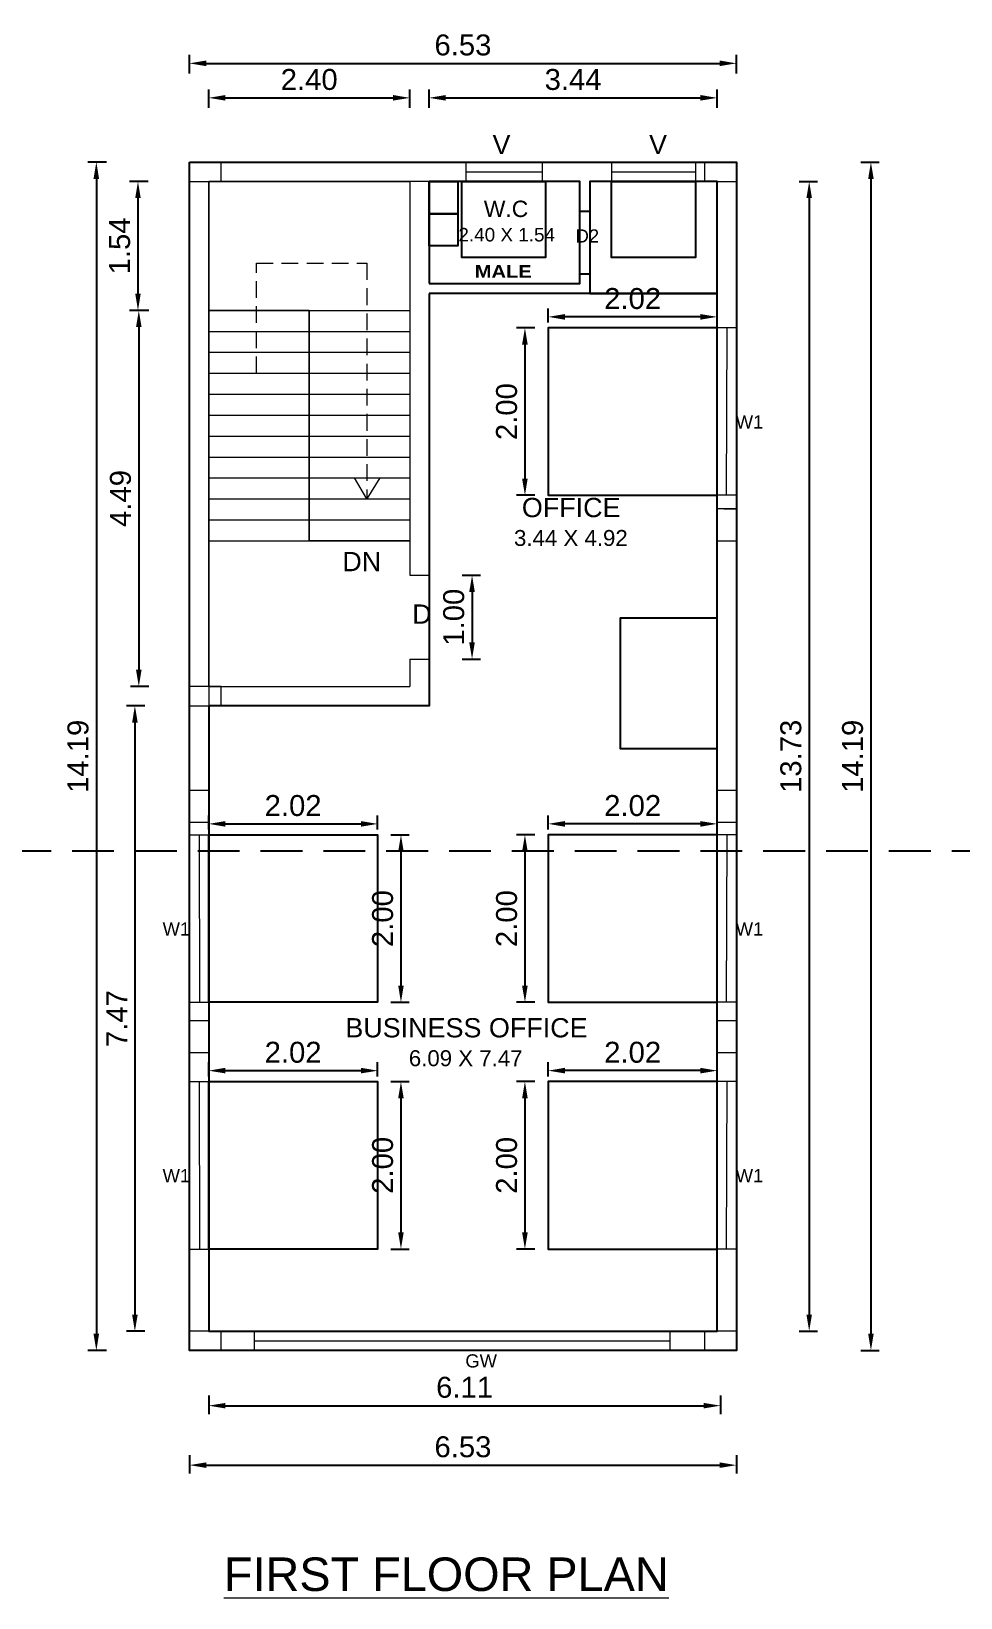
# Model space of a CAD drawing. Header units: metres. Extents: x 0 to 107, y 0 to 69.
# Drawn here: x 15.33 to 26.42, y 20.43 to 39.12 of the extents above; entities that cross this region are included whole.
import ezdxf

# ---------------------------------------------------------------- set-up
doc = ezdxf.new("R2010")
doc.units = ezdxf.units.M
doc.header["$LTSCALE"] = 0.2
doc.header["$MEASUREMENT"] = 0
doc.header["$PDMODE"] = 2
doc.linetypes.add('DASHED2', pattern=[0.375, 0.25, -0.125])
doc.layers.get('0').update_dxf_attribs({"lineweight": 15})
for name, color, linetype in [('BLK_1_FLR_1_BLT_UP_AREA', 9, 'Continuous'), ('BLK_1_FLR_1_DRINKING_WATER', 2, 'Continuous'), ('BLK_1_FLR_1_EXIT_WIDTH_DOOR', 2, 'Continuous'), ('BLK_1_FLR_1_REGULAR_ROOM_1', 2, 'Continuous'), ('BLK_1_FLR_1_ROOM_1_LIGHT_VENTILATION_1', 232, 'Continuous'), ('BLK_1_FLR_1_SP_WC', 7, 'Continuous'), ('BLK_1_FLR_1_URINAL', 235, 'Continuous'), ('BLK_1_FLR_1_WASH', 55, 'Continuous'), ('BLK_1_FLR_1_WATER_CLOSET', 1, 'Continuous'), ('TOILET_VENTILATION', 9, 'Continuous')]:
    doc.layers.add(name, color=color, linetype=linetype)
doc.styles.get("Standard").update_dxf_attribs({"font": 'arial.ttf', "height": 0.25})
doc.styles.add('style1', font='', dxfattribs={"height": 0.2})
doc.styles.get('style1').set_extended_font_data('Arial Black')
doc.dimstyles.get("Standard").update_dxf_attribs({"dimtxt": 0.23, "dimasz": 0.2, "dimexe": 0.12, "dimexo": 0.0625, "dimgap": 0.09, "dimtad": 1, "dimtih": 1, "dimtoh": 1, "dimzin": 1, "dimdsep": 46, "dimtxsty": 'Standard', "dimcen": 0.09, "dimazin": 0, "dimtfac": 1, "dimtix": 1, "dimtofl": 0, "dimtmove": 0, "dimatfit": 0, "dimfxl": 0, "dimtolj": 1, "dimtzin": 0, "dimarcsym": 0})

# ---------------------------------------------------------------- blocks, each defined once
blk = doc.blocks.new('*D44')
at = {"color": 0, "lineweight": -2, "ltscale": 4}
for p, q in [((17.218, 38.622), (17.218, 38.842)), ((23.747, 38.622), (23.747, 38.842))]:
    blk.add_line(p, q, dxfattribs=at)
at = {"lineweight": -3, "ltscale": 4}
blk.add_line((17.418, 38.742), (23.547, 38.742), dxfattribs=at)
at = {"linetype": 'Continuous', "ltscale": 4}
for points in [[(17.418, 38.776), (17.418, 38.709), (17.218, 38.742)], [(23.547, 38.776), (23.547, 38.709), (23.747, 38.742)]]:
    blk.add_solid(points, dxfattribs=at)
at = {"layer": 'Defpoints', "color": 0, "linetype": 'Continuous', "ltscale": 4}
for p in [(23.747, 38.742), (17.218, 37.563), (23.747, 37.563)]:
    blk.add_point(p, dxfattribs=at)
at = {"color": 0, "linetype": 'Continuous', "lineweight": 5, "ltscale": 4, "insert": (20.483, 38.96), "char_height": 0.25, "attachment_point": 5}
blk.add_mtext('\\A1;6.53', dxfattribs=at)
blk = doc.blocks.new('*D45')
at = {"color": 0, "lineweight": -2, "ltscale": 4}
for p, q in [((16.227, 37.563), (16.007, 37.563)), ((16.227, 23.377), (16.007, 23.377))]:
    blk.add_line(p, q, dxfattribs=at)
at = {"lineweight": -3, "ltscale": 4}
blk.add_line((16.107, 37.363), (16.107, 23.577), dxfattribs=at)
at = {"linetype": 'Continuous', "ltscale": 4}
for points in [[(16.073, 37.363), (16.14, 37.363), (16.107, 37.563)], [(16.073, 23.577), (16.14, 23.577), (16.107, 23.377)]]:
    blk.add_solid(points, dxfattribs=at)
at = {"layer": 'Defpoints', "color": 0, "linetype": 'Continuous', "ltscale": 4}
for p in [(17.218, 37.563), (16.107, 23.377), (17.218, 23.377)]:
    blk.add_point(p, dxfattribs=at)
at = {"color": 0, "linetype": 'Continuous', "lineweight": 5, "ltscale": 4, "insert": (15.889, 30.47), "char_height": 0.25, "attachment_point": 5, "rotation": 90}
blk.add_mtext('\\A1;14.19', dxfattribs=at)
blk = doc.blocks.new('*D39')
at = {"color": 0, "lineweight": -2, "ltscale": 4}
for p, q in [((16.724, 37.333), (16.504, 37.333)), ((16.724, 35.793), (16.504, 35.793))]:
    blk.add_line(p, q, dxfattribs=at)
at = {"lineweight": -3, "ltscale": 4}
blk.add_line((16.604, 37.133), (16.604, 35.993), dxfattribs=at)
at = {"linetype": 'Continuous', "ltscale": 4}
for points in [[(16.571, 37.133), (16.637, 37.133), (16.604, 37.333)], [(16.571, 35.993), (16.637, 35.993), (16.604, 35.793)]]:
    blk.add_solid(points, dxfattribs=at)
at = {"layer": 'Defpoints', "color": 0, "linetype": 'Continuous', "ltscale": 4}
for p in [(17.448, 37.333), (16.604, 35.793), (17.448, 35.793)]:
    blk.add_point(p, dxfattribs=at)
at = {"color": 0, "linetype": 'Continuous', "lineweight": 5, "ltscale": 4, "insert": (16.386, 36.563), "char_height": 0.25, "attachment_point": 5, "rotation": 90}
blk.add_mtext('\\A1;1.54', dxfattribs=at)
blk = doc.blocks.new('*D46')
at = {"color": 0, "lineweight": -2, "ltscale": 4}
for p, q in [((16.687, 31.073), (16.467, 31.073)), ((16.687, 23.607), (16.467, 23.607))]:
    blk.add_line(p, q, dxfattribs=at)
at = {"lineweight": -3, "ltscale": 4}
blk.add_line((16.567, 30.873), (16.567, 23.807), dxfattribs=at)
at = {"linetype": 'Continuous', "ltscale": 4}
for points in [[(16.534, 30.873), (16.601, 30.873), (16.567, 31.073)], [(16.534, 23.807), (16.601, 23.807), (16.567, 23.607)]]:
    blk.add_solid(points, dxfattribs=at)
at = {"layer": 'Defpoints', "color": 0, "linetype": 'Continuous', "ltscale": 4}
for p in [(17.408, 31.073), (16.567, 23.607), (17.448, 23.607)]:
    blk.add_point(p, dxfattribs=at)
at = {"color": 0, "linetype": 'Continuous', "lineweight": 5, "ltscale": 4, "insert": (16.352, 27.34), "char_height": 0.25, "attachment_point": 5, "rotation": 90}
blk.add_mtext('\\A1;7.47', dxfattribs=at)
blk = doc.blocks.new('*D40')
at = {"color": 0, "lineweight": -2, "ltscale": 4}
for p, q in [((17.448, 38.21), (17.448, 38.43)), ((19.848, 38.21), (19.848, 38.43))]:
    blk.add_line(p, q, dxfattribs=at)
at = {"lineweight": -3, "ltscale": 4}
blk.add_line((17.648, 38.33), (19.648, 38.33), dxfattribs=at)
at = {"linetype": 'Continuous', "ltscale": 4}
for points in [[(17.648, 38.364), (17.648, 38.297), (17.448, 38.33)], [(19.648, 38.364), (19.648, 38.297), (19.848, 38.33)]]:
    blk.add_solid(points, dxfattribs=at)
at = {"layer": 'Defpoints', "color": 0, "linetype": 'Continuous', "ltscale": 4}
for p in [(19.848, 38.33), (17.448, 37.333), (19.848, 37.333)]:
    blk.add_point(p, dxfattribs=at)
at = {"color": 0, "linetype": 'Continuous', "lineweight": 5, "ltscale": 4, "insert": (18.648, 38.548), "char_height": 0.25, "attachment_point": 5}
blk.add_mtext('\\A1;2.40', dxfattribs=at)
blk = doc.blocks.new('*D47')
at = {"color": 0, "lineweight": -2, "ltscale": 4}
for p, q in [((20.078, 38.21), (20.078, 38.43)), ((23.517, 38.21), (23.517, 38.43))]:
    blk.add_line(p, q, dxfattribs=at)
at = {"lineweight": -3, "ltscale": 4}
blk.add_line((20.278, 38.33), (23.317, 38.33), dxfattribs=at)
at = {"linetype": 'Continuous', "ltscale": 4}
for points in [[(20.278, 38.364), (20.278, 38.297), (20.078, 38.33)], [(23.317, 38.364), (23.317, 38.297), (23.517, 38.33)]]:
    blk.add_solid(points, dxfattribs=at)
at = {"layer": 'Defpoints', "color": 0, "linetype": 'Continuous', "ltscale": 4}
for p in [(23.517, 38.33), (20.078, 37.333), (23.517, 37.333)]:
    blk.add_point(p, dxfattribs=at)
at = {"color": 0, "linetype": 'Continuous', "lineweight": 5, "ltscale": 4, "insert": (21.798, 38.548), "char_height": 0.25, "attachment_point": 5}
blk.add_mtext('\\A1;3.44', dxfattribs=at)
blk = doc.blocks.new('*D41')
at = {"color": 0, "lineweight": -2, "ltscale": 4}
for p, q in [((25.233, 37.563), (25.453, 37.563)), ((25.233, 23.377), (25.453, 23.377))]:
    blk.add_line(p, q, dxfattribs=at)
at = {"lineweight": -3, "ltscale": 4}
blk.add_line((25.353, 37.363), (25.353, 23.577), dxfattribs=at)
at = {"linetype": 'Continuous', "ltscale": 4}
for points in [[(25.32, 37.363), (25.386, 37.363), (25.353, 37.563)], [(25.32, 23.577), (25.386, 23.577), (25.353, 23.377)]]:
    blk.add_solid(points, dxfattribs=at)
at = {"layer": 'Defpoints', "color": 0, "linetype": 'Continuous', "ltscale": 4}
for p in [(23.517, 37.563), (23.557, 23.377), (25.353, 23.377)]:
    blk.add_point(p, dxfattribs=at)
at = {"color": 0, "linetype": 'Continuous', "lineweight": 5, "ltscale": 4, "insert": (25.135, 30.47), "char_height": 0.25, "attachment_point": 5, "rotation": 90}
blk.add_mtext('\\A1;14.19', dxfattribs=at)
blk = doc.blocks.new('*D48')
at = {"color": 0, "lineweight": -2, "ltscale": 4}
for p, q in [((17.218, 22.129), (17.218, 21.909)), ((23.747, 22.129), (23.747, 21.909))]:
    blk.add_line(p, q, dxfattribs=at)
at = {"lineweight": -3, "ltscale": 4}
blk.add_line((17.418, 22.009), (23.547, 22.009), dxfattribs=at)
at = {"linetype": 'Continuous', "ltscale": 4}
for points in [[(17.418, 22.042), (17.418, 21.976), (17.218, 22.009)], [(23.547, 22.042), (23.547, 21.976), (23.747, 22.009)]]:
    blk.add_solid(points, dxfattribs=at)
at = {"layer": 'Defpoints', "color": 0, "linetype": 'Continuous', "ltscale": 4}
for p in [(17.218, 23.377), (23.747, 23.377), (23.747, 22.009)]:
    blk.add_point(p, dxfattribs=at)
at = {"color": 0, "linetype": 'Continuous', "lineweight": 5, "ltscale": 4, "insert": (20.483, 22.227), "char_height": 0.25, "attachment_point": 5}
blk.add_mtext('\\A1;6.53', dxfattribs=at)
blk = doc.blocks.new('*D42')
at = {"color": 0, "lineweight": -2, "ltscale": 4}
for p, q in [((17.448, 22.839), (17.448, 22.619)), ((23.557, 22.839), (23.557, 22.619))]:
    blk.add_line(p, q, dxfattribs=at)
at = {"lineweight": -3, "ltscale": 4}
blk.add_line((17.648, 22.719), (23.357, 22.719), dxfattribs=at)
at = {"linetype": 'Continuous', "ltscale": 4}
for points in [[(17.648, 22.752), (17.648, 22.686), (17.448, 22.719)], [(23.357, 22.752), (23.357, 22.686), (23.557, 22.719)]]:
    blk.add_solid(points, dxfattribs=at)
at = {"layer": 'Defpoints', "color": 0, "linetype": 'Continuous', "ltscale": 4}
for p in [(17.448, 23.607), (23.557, 23.607), (23.557, 22.719)]:
    blk.add_point(p, dxfattribs=at)
at = {"color": 0, "linetype": 'Continuous', "lineweight": 5, "ltscale": 4, "insert": (20.503, 22.937), "char_height": 0.25, "attachment_point": 5}
blk.add_mtext('\\A1;6.11', dxfattribs=at)
blk = doc.blocks.new('*D49')
at = {"color": 0, "lineweight": -2, "ltscale": 4}
for p, q in [((24.496, 37.333), (24.716, 37.333)), ((24.496, 23.607), (24.716, 23.607))]:
    blk.add_line(p, q, dxfattribs=at)
at = {"lineweight": -3, "ltscale": 4}
blk.add_line((24.616, 37.133), (24.616, 23.807), dxfattribs=at)
at = {"linetype": 'Continuous', "ltscale": 4}
for points in [[(24.583, 37.133), (24.649, 37.133), (24.616, 37.333)], [(24.583, 23.807), (24.649, 23.807), (24.616, 23.607)]]:
    blk.add_solid(points, dxfattribs=at)
at = {"layer": 'Defpoints', "color": 0, "linetype": 'Continuous', "ltscale": 4}
for p in [(23.517, 37.333), (23.367, 23.607), (24.616, 23.607)]:
    blk.add_point(p, dxfattribs=at)
at = {"color": 0, "linetype": 'Continuous', "lineweight": 5, "ltscale": 4, "insert": (24.398, 30.47), "char_height": 0.25, "attachment_point": 5, "rotation": 90}
blk.add_mtext('\\A1;13.73', dxfattribs=at)
blk = doc.blocks.new('*D43')
at = {"color": 0, "lineweight": -2, "ltscale": 4}
for p, q in [((16.734, 35.793), (16.514, 35.793)), ((16.734, 31.303), (16.514, 31.303))]:
    blk.add_line(p, q, dxfattribs=at)
at = {"lineweight": -3, "ltscale": 4}
blk.add_line((16.614, 35.593), (16.614, 31.503), dxfattribs=at)
at = {"linetype": 'Continuous', "ltscale": 4}
for points in [[(16.581, 35.593), (16.647, 35.593), (16.614, 35.793)], [(16.581, 31.503), (16.647, 31.503), (16.614, 31.303)]]:
    blk.add_solid(points, dxfattribs=at)
at = {"layer": 'Defpoints', "color": 0, "linetype": 'Continuous', "ltscale": 4}
for p in [(17.448, 35.793), (16.614, 31.303), (17.448, 31.303)]:
    blk.add_point(p, dxfattribs=at)
at = {"color": 0, "linetype": 'Continuous', "lineweight": 5, "ltscale": 4, "insert": (16.396, 33.548), "char_height": 0.25, "attachment_point": 5, "rotation": 90}
blk.add_mtext('\\A1;4.49', dxfattribs=at)
blk = doc.blocks.new('*D78')
at = {"layer": 'BLK_1_FLR_1_ROOM_1_LIGHT_VENTILATION_1', "color": 232, "lineweight": -2, "ltscale": 4}
for p, q in [((17.448, 29.595), (17.448, 29.764)), ((19.465, 29.595), (19.465, 29.764))]:
    blk.add_line(p, q, dxfattribs=at)
at = {"layer": 'BLK_1_FLR_1_ROOM_1_LIGHT_VENTILATION_1', "color": 232, "ltscale": 4}
blk.add_line((17.648, 29.664), (19.265, 29.664), dxfattribs=at)
for points in [[(17.648, 29.697), (17.648, 29.63), (17.448, 29.664)], [(19.265, 29.697), (19.265, 29.63), (19.465, 29.664)]]:
    blk.add_solid(points, dxfattribs=at)
at = {"layer": 'Defpoints', "color": 0, "ltscale": 4}
for p in [(19.465, 29.664), (17.448, 29.533), (19.465, 29.533)]:
    blk.add_point(p, dxfattribs=at)
at = {"layer": 'BLK_1_FLR_1_ROOM_1_LIGHT_VENTILATION_1', "color": 232, "ltscale": 4, "insert": (18.456, 29.881), "char_height": 0.25, "attachment_point": 5}
blk.add_mtext('\\A1;2.02', dxfattribs=at)
blk = doc.blocks.new('*D79')
at = {"layer": 'BLK_1_FLR_1_ROOM_1_LIGHT_VENTILATION_1', "color": 232, "lineweight": -2, "ltscale": 4}
for p, q in [((19.623, 29.533), (19.843, 29.533)), ((19.623, 27.534), (19.843, 27.534))]:
    blk.add_line(p, q, dxfattribs=at)
at = {"layer": 'BLK_1_FLR_1_ROOM_1_LIGHT_VENTILATION_1', "color": 232, "ltscale": 4}
blk.add_line((19.743, 29.333), (19.743, 27.734), dxfattribs=at)
for points in [[(19.71, 29.333), (19.776, 29.333), (19.743, 29.533)], [(19.71, 27.734), (19.776, 27.734), (19.743, 27.534)]]:
    blk.add_solid(points, dxfattribs=at)
at = {"layer": 'Defpoints', "color": 0, "ltscale": 4}
for p in [(19.465, 29.533), (19.465, 27.534), (19.743, 27.534)]:
    blk.add_point(p, dxfattribs=at)
at = {"layer": 'BLK_1_FLR_1_ROOM_1_LIGHT_VENTILATION_1', "color": 232, "ltscale": 4, "insert": (19.525, 28.533), "char_height": 0.25, "attachment_point": 5, "rotation": 90}
blk.add_mtext('\\A1;2.00', dxfattribs=at)
blk = doc.blocks.new('*D80')
at = {"layer": 'BLK_1_FLR_1_ROOM_1_LIGHT_VENTILATION_1', "color": 232, "lineweight": -2, "ltscale": 4}
for p, q in [((17.448, 26.65), (17.448, 26.818)), ((19.465, 26.65), (19.465, 26.818))]:
    blk.add_line(p, q, dxfattribs=at)
at = {"layer": 'BLK_1_FLR_1_ROOM_1_LIGHT_VENTILATION_1', "color": 232, "ltscale": 4}
blk.add_line((17.648, 26.718), (19.265, 26.718), dxfattribs=at)
for points in [[(17.648, 26.752), (17.648, 26.685), (17.448, 26.718)], [(19.265, 26.752), (19.265, 26.685), (19.465, 26.718)]]:
    blk.add_solid(points, dxfattribs=at)
at = {"layer": 'Defpoints', "color": 0, "ltscale": 4}
for p in [(17.448, 26.588), (19.465, 26.718), (19.465, 26.588)]:
    blk.add_point(p, dxfattribs=at)
at = {"layer": 'BLK_1_FLR_1_ROOM_1_LIGHT_VENTILATION_1', "color": 232, "ltscale": 4, "insert": (18.456, 26.936), "char_height": 0.25, "attachment_point": 5}
blk.add_mtext('\\A1;2.02', dxfattribs=at)
blk = doc.blocks.new('*D81')
at = {"layer": 'BLK_1_FLR_1_ROOM_1_LIGHT_VENTILATION_1', "color": 232, "lineweight": -2, "ltscale": 4}
for p, q in [((19.623, 26.588), (19.843, 26.588)), ((19.623, 24.588), (19.843, 24.588))]:
    blk.add_line(p, q, dxfattribs=at)
at = {"layer": 'BLK_1_FLR_1_ROOM_1_LIGHT_VENTILATION_1', "color": 232, "ltscale": 4}
blk.add_line((19.743, 26.388), (19.743, 24.788), dxfattribs=at)
for points in [[(19.71, 26.388), (19.776, 26.388), (19.743, 26.588)], [(19.71, 24.788), (19.776, 24.788), (19.743, 24.588)]]:
    blk.add_solid(points, dxfattribs=at)
at = {"layer": 'Defpoints', "color": 0, "ltscale": 4}
for p in [(19.465, 26.588), (19.465, 24.588), (19.743, 24.588)]:
    blk.add_point(p, dxfattribs=at)
at = {"layer": 'BLK_1_FLR_1_ROOM_1_LIGHT_VENTILATION_1', "color": 232, "ltscale": 4, "insert": (19.525, 25.588), "char_height": 0.25, "attachment_point": 5, "rotation": 90}
blk.add_mtext('\\A1;2.00', dxfattribs=at)
blk = doc.blocks.new('*D82')
at = {"layer": 'BLK_1_FLR_1_ROOM_1_LIGHT_VENTILATION_1', "color": 232, "lineweight": -2, "ltscale": 4}
for p, q in [((21.5, 29.595), (21.5, 29.764)), ((23.517, 29.595), (23.517, 29.764))]:
    blk.add_line(p, q, dxfattribs=at)
at = {"layer": 'BLK_1_FLR_1_ROOM_1_LIGHT_VENTILATION_1', "color": 232, "ltscale": 4}
blk.add_line((23.317, 29.664), (21.7, 29.664), dxfattribs=at)
for points in [[(21.7, 29.697), (21.7, 29.63), (21.5, 29.664)], [(23.317, 29.697), (23.317, 29.63), (23.517, 29.664)]]:
    blk.add_solid(points, dxfattribs=at)
at = {"layer": 'Defpoints', "color": 0, "ltscale": 4}
for p in [(21.5, 29.664), (21.5, 29.533), (23.517, 29.533)]:
    blk.add_point(p, dxfattribs=at)
at = {"layer": 'BLK_1_FLR_1_ROOM_1_LIGHT_VENTILATION_1', "color": 232, "ltscale": 4, "insert": (22.509, 29.881), "char_height": 0.25, "attachment_point": 5}
blk.add_mtext('\\A1;2.02', dxfattribs=at)
blk = doc.blocks.new('*D83')
at = {"layer": 'BLK_1_FLR_1_ROOM_1_LIGHT_VENTILATION_1', "color": 232, "lineweight": -2, "ltscale": 4}
for p, q in [((21.343, 29.533), (21.123, 29.533)), ((21.343, 27.534), (21.123, 27.534))]:
    blk.add_line(p, q, dxfattribs=at)
at = {"layer": 'BLK_1_FLR_1_ROOM_1_LIGHT_VENTILATION_1', "color": 232, "ltscale": 4}
blk.add_line((21.223, 29.333), (21.223, 27.734), dxfattribs=at)
for points in [[(21.189, 29.333), (21.256, 29.333), (21.223, 29.533)], [(21.189, 27.734), (21.256, 27.734), (21.223, 27.534)]]:
    blk.add_solid(points, dxfattribs=at)
at = {"layer": 'Defpoints', "color": 0, "ltscale": 4}
for p in [(21.5, 29.533), (21.223, 27.534), (21.5, 27.534)]:
    blk.add_point(p, dxfattribs=at)
at = {"layer": 'BLK_1_FLR_1_ROOM_1_LIGHT_VENTILATION_1', "color": 232, "ltscale": 4, "insert": (21.005, 28.533), "char_height": 0.25, "attachment_point": 5, "rotation": 90}
blk.add_mtext('\\A1;2.00', dxfattribs=at)
blk = doc.blocks.new('*D84')
at = {"layer": 'BLK_1_FLR_1_ROOM_1_LIGHT_VENTILATION_1', "color": 232, "lineweight": -2, "ltscale": 4}
for p, q in [((21.5, 26.65), (21.5, 26.818)), ((23.517, 26.65), (23.517, 26.818))]:
    blk.add_line(p, q, dxfattribs=at)
at = {"layer": 'BLK_1_FLR_1_ROOM_1_LIGHT_VENTILATION_1', "color": 232, "ltscale": 4}
blk.add_line((23.317, 26.718), (21.7, 26.718), dxfattribs=at)
for points in [[(21.7, 26.752), (21.7, 26.685), (21.5, 26.718)], [(23.317, 26.752), (23.317, 26.685), (23.517, 26.718)]]:
    blk.add_solid(points, dxfattribs=at)
at = {"layer": 'Defpoints', "color": 0, "ltscale": 4}
for p in [(21.5, 26.718), (21.5, 26.588), (23.517, 26.588)]:
    blk.add_point(p, dxfattribs=at)
at = {"layer": 'BLK_1_FLR_1_ROOM_1_LIGHT_VENTILATION_1', "color": 232, "ltscale": 4, "insert": (22.509, 26.936), "char_height": 0.25, "attachment_point": 5}
blk.add_mtext('\\A1;2.02', dxfattribs=at)
blk = doc.blocks.new('*D85')
at = {"layer": 'BLK_1_FLR_1_ROOM_1_LIGHT_VENTILATION_1', "color": 232, "lineweight": -2, "ltscale": 4}
for p, q in [((21.343, 26.588), (21.123, 26.588)), ((21.343, 24.588), (21.123, 24.588))]:
    blk.add_line(p, q, dxfattribs=at)
at = {"layer": 'BLK_1_FLR_1_ROOM_1_LIGHT_VENTILATION_1', "color": 232, "ltscale": 4}
blk.add_line((21.223, 26.388), (21.223, 24.788), dxfattribs=at)
for points in [[(21.189, 26.388), (21.256, 26.388), (21.223, 26.588)], [(21.189, 24.788), (21.256, 24.788), (21.223, 24.588)]]:
    blk.add_solid(points, dxfattribs=at)
at = {"layer": 'Defpoints', "color": 0, "ltscale": 4}
for p in [(21.5, 26.588), (21.223, 24.588), (21.5, 24.588)]:
    blk.add_point(p, dxfattribs=at)
at = {"layer": 'BLK_1_FLR_1_ROOM_1_LIGHT_VENTILATION_1', "color": 232, "ltscale": 4, "insert": (21.005, 25.588), "char_height": 0.25, "attachment_point": 5, "rotation": 90}
blk.add_mtext('\\A1;2.00', dxfattribs=at)
blk = doc.blocks.new('*D105')
at = {"layer": 'BLK_1_FLR_1_EXIT_WIDTH_DOOR', "color": 0, "lineweight": -2, "ltscale": 4}
for p, q in [((20.472, 32.631), (20.692, 32.631)), ((20.472, 31.631), (20.692, 31.631))]:
    blk.add_line(p, q, dxfattribs=at)
at = {"layer": 'BLK_1_FLR_1_EXIT_WIDTH_DOOR', "ltscale": 4}
blk.add_line((20.592, 32.431), (20.592, 31.831), dxfattribs=at)
for points in [[(20.558, 32.431), (20.625, 32.431), (20.592, 32.631)], [(20.558, 31.831), (20.625, 31.831), (20.592, 31.631)]]:
    blk.add_solid(points, dxfattribs=at)
at = {"layer": 'Defpoints', "color": 0, "ltscale": 4}
for p in [(20.078, 32.631), (20.078, 31.631), (20.592, 31.631)]:
    blk.add_point(p, dxfattribs=at)
at = {"layer": 'BLK_1_FLR_1_EXIT_WIDTH_DOOR', "color": 0, "ltscale": 4, "insert": (20.374, 32.131), "char_height": 0.25, "attachment_point": 5, "rotation": 90}
blk.add_mtext('\\A1;1.00', dxfattribs=at)
blk = doc.blocks.new('*D107')
at = {"layer": 'BLK_1_FLR_1_ROOM_1_LIGHT_VENTILATION_1', "color": 232, "lineweight": -2, "ltscale": 4}
for p, q in [((21.5, 35.647), (21.5, 35.816)), ((23.517, 35.647), (23.517, 35.816))]:
    blk.add_line(p, q, dxfattribs=at)
at = {"layer": 'BLK_1_FLR_1_ROOM_1_LIGHT_VENTILATION_1', "color": 232, "ltscale": 4}
blk.add_line((23.317, 35.716), (21.7, 35.716), dxfattribs=at)
for points in [[(21.7, 35.749), (21.7, 35.682), (21.5, 35.716)], [(23.317, 35.749), (23.317, 35.682), (23.517, 35.716)]]:
    blk.add_solid(points, dxfattribs=at)
at = {"layer": 'Defpoints', "color": 0, "ltscale": 4}
for p in [(21.5, 35.716), (21.5, 35.585), (23.517, 35.585)]:
    blk.add_point(p, dxfattribs=at)
at = {"layer": 'BLK_1_FLR_1_ROOM_1_LIGHT_VENTILATION_1', "color": 232, "ltscale": 4, "insert": (22.509, 35.933), "char_height": 0.25, "attachment_point": 5}
blk.add_mtext('\\A1;2.02', dxfattribs=at)
blk = doc.blocks.new('*D108')
at = {"layer": 'BLK_1_FLR_1_ROOM_1_LIGHT_VENTILATION_1', "color": 232, "lineweight": -2, "ltscale": 4}
for p, q in [((21.343, 35.585), (21.123, 35.585)), ((21.343, 33.586), (21.123, 33.586))]:
    blk.add_line(p, q, dxfattribs=at)
at = {"layer": 'BLK_1_FLR_1_ROOM_1_LIGHT_VENTILATION_1', "color": 232, "ltscale": 4}
blk.add_line((21.223, 35.385), (21.223, 33.786), dxfattribs=at)
for points in [[(21.189, 35.385), (21.256, 35.385), (21.223, 35.585)], [(21.189, 33.786), (21.256, 33.786), (21.223, 33.586)]]:
    blk.add_solid(points, dxfattribs=at)
at = {"layer": 'Defpoints', "color": 0, "ltscale": 4}
for p in [(21.5, 35.585), (21.223, 33.586), (21.5, 33.586)]:
    blk.add_point(p, dxfattribs=at)
at = {"layer": 'BLK_1_FLR_1_ROOM_1_LIGHT_VENTILATION_1', "color": 232, "ltscale": 4, "insert": (21.005, 34.585), "char_height": 0.25, "attachment_point": 5, "rotation": 90}
blk.add_mtext('\\A1;2.00', dxfattribs=at)

msp = doc.modelspace()

# ---------------------------------------------------------------- linework, layer by layer
at = {"color": 7, "linetype": 'Continuous', "lineweight": 5, "ltscale": 4}
for p, q in [((17.218, 37.563), (23.747, 37.563)), ((17.448, 37.563), (17.888, 37.563)), ((17.448, 37.563), (17.598, 37.563)), ((17.888, 37.563), (19.248, 37.563)), ((19.248, 37.563), (20.078, 37.563)), ((20.52, 37.448), (21.43, 37.448)), ((23.747, 23.377), (23.747, 37.563)), ((17.448, 31.303), (17.448, 37.333)), ((17.448, 37.333), (17.888, 37.333)), ((17.598, 37.333), (19.848, 37.333)), ((19.848, 37.333), (19.848, 32.631)), ((20.078, 37.333), (20.078, 36.113)), ((20.078, 35.993), (20.078, 32.631)), ((17.448, 35.793), (18.648, 35.793)), ((18.648, 35.793), (19.848, 35.793)), ((18.648, 35.793), (18.648, 34.293)), ((17.448, 35.543), (18.648, 35.543)), ((18.648, 35.543), (19.848, 35.543)), ((17.448, 35.293), (18.648, 35.293)), ((18.648, 35.293), (19.848, 35.293)), ((17.448, 35.043), (18.648, 35.043)), ((18.648, 35.043), (19.848, 35.043)), ((17.448, 34.793), (18.648, 34.793)), ((18.648, 34.793), (19.848, 34.793)), ((17.448, 33.433), (17.448, 34.653)), ((17.448, 34.543), (18.648, 34.543)), ((18.648, 34.543), (19.848, 34.543)), ((17.448, 34.293), (18.648, 34.293)), ((18.648, 34.293), (18.648, 33.043)), ((18.648, 34.293), (19.848, 34.293)), ((17.448, 34.043), (18.648, 34.043)), ((18.648, 34.043), (19.848, 34.043)), ((17.448, 33.793), (18.648, 33.793)), ((18.648, 33.793), (19.848, 33.793)), ((17.448, 33.543), (18.648, 33.543)), ((18.648, 33.543), (19.848, 33.543)), ((17.448, 33.293), (18.648, 33.293)), ((18.648, 33.293), (19.848, 33.293)), ((23.597, 33.423), (23.747, 33.423)), ((17.448, 33.043), (19.848, 33.043)), ((19.848, 32.631), (20.078, 32.631)), ((19.848, 31.631), (19.848, 31.303)), ((19.848, 31.631), (20.078, 31.631)), ((20.078, 31.631), (20.078, 31.073)), ((17.448, 31.303), (19.848, 31.303)), ((17.218, 31.073), (20.078, 31.073)), ((17.218, 23.377), (23.747, 23.377))]:
    msp.add_line(p, q, dxfattribs=at)
at = {"ltscale": 4}
for p, q in [((22.257, 37.563), (22.257, 37.333)), ((22.257, 37.448), (23.257, 37.448)), ((23.257, 37.563), (23.257, 37.333)), ((23.747, 35.585), (23.517, 35.585)), ((23.632, 35.585), (23.627, 33.585)), ((23.747, 33.586), (23.517, 33.586)), ((17.218, 29.533), (17.448, 29.533)), ((17.333, 29.533), (17.338, 27.533)), ((23.747, 29.533), (23.517, 29.533)), ((23.632, 29.533), (23.627, 27.533)), ((17.218, 27.534), (17.448, 27.534)), ((23.747, 27.534), (23.517, 27.534)), ((17.218, 26.588), (17.448, 26.588)), ((17.333, 26.588), (17.338, 24.588)), ((23.747, 26.588), (23.517, 26.588)), ((23.632, 26.588), (23.627, 24.588)), ((17.218, 24.588), (17.448, 24.588)), ((23.747, 24.588), (23.517, 24.588)), ((17.992, 23.607), (17.992, 23.377)), ((22.951, 23.607), (22.951, 23.377)), ((17.992, 23.492), (22.951, 23.492))]:
    msp.add_line(p, q, dxfattribs=at)
at = {"color": 7, "lineweight": 15, "ltscale": 4}
msp.add_line((20.078, 37.333), (20.368, 37.333), dxfattribs=at)
at = {"color": 7, "lineweight": 5, "ltscale": 4}
for p, q in [((20.368, 37.333), (21.878, 37.333)), ((21.998, 37.333), (23.517, 37.333)), ((23.517, 37.333), (23.517, 33.423)), ((23.517, 33.193), (23.517, 30.063)), ((23.517, 30.063), (23.517, 27.163)), ((23.517, 26.933), (23.517, 23.607)), ((17.598, 23.607), (23.517, 23.607))]:
    msp.add_line(p, q, dxfattribs=at)
at = {"lineweight": 25, "ltscale": 4}
for p, q in [((21.878, 36.979), (21.998, 36.979)), ((21.878, 36.229), (21.998, 36.229))]:
    msp.add_line(p, q, dxfattribs=at)
at = {"color": 7, "linetype": 'DASHED2', "lineweight": 25, "ltscale": 10}
msp.add_line((2.317, 29.341), (38.706, 29.341), dxfattribs=at)
at = {"color": 7, "linetype": 'Continuous', "lineweight": 5, "ltscale": 4}
for points in [[(17.598, 37.563), (17.218, 37.563), (17.218, 37.333), (17.598, 37.333)], [(17.218, 23.377), (23.747, 23.377), (23.747, 37.563), (17.218, 37.563)], [(17.598, 37.563), (17.218, 37.563), (17.218, 37.333), (17.598, 37.333)], [(20.52, 37.563), (21.43, 37.563), (21.43, 37.333), (20.52, 37.333)], [(23.747, 37.563), (23.367, 37.563), (23.367, 37.333), (23.747, 37.333)], [(17.448, 33.043), (18.648, 33.043), (18.648, 35.793), (17.448, 35.793)], [(18.648, 35.793), (19.848, 35.793), (19.848, 33.043), (18.648, 33.043)], [(23.517, 33.423), (23.517, 33.043), (23.747, 33.043), (23.747, 33.423)], [(17.598, 31.303), (17.218, 31.303), (17.218, 31.073), (17.598, 31.073)], [(17.218, 30.063), (17.218, 29.683), (17.448, 29.683), (17.448, 30.063)], [(23.517, 30.063), (23.517, 29.683), (23.747, 29.683), (23.747, 30.063)], [(17.218, 27.313), (17.218, 26.933), (17.448, 26.933), (17.448, 27.313)], [(23.517, 27.313), (23.517, 26.933), (23.747, 26.933), (23.747, 27.313)], [(17.598, 23.607), (17.218, 23.607), (17.218, 23.377), (17.598, 23.377)], [(23.747, 23.607), (23.367, 23.607), (23.367, 23.377), (23.747, 23.377)]]:
    msp.add_lwpolyline(points, close=True, dxfattribs=at)
for points in [[(21.43, 37.333), (17.448, 37.333), (17.448, 23.607), (23.517, 23.607), (23.517, 37.333), (23.367, 37.333)], [(19.489, 33.793), (19.335, 33.543), (19.187, 33.793)]]:
    msp.add_lwpolyline(points, dxfattribs=at)
at = {"lineweight": 15, "ltscale": 4}
for points in [[(21.878, 36.229), (21.878, 36.113), (20.078, 36.113), (20.078, 37.333), (21.878, 37.333), (21.878, 36.979)], [(21.998, 36.229), (21.998, 35.993), (20.078, 35.993)]]:
    msp.add_lwpolyline(points, dxfattribs=at)
at = {"lineweight": 25, "ltscale": 4}
msp.add_lwpolyline([(21.998, 37.333), (21.998, 36.979)], dxfattribs=at)
at = {"color": 7, "linetype": 'DASHED2', "lineweight": 5, "ltscale": 4}
msp.add_lwpolyline([(18.018, 35.043), (18.018, 36.357), (19.335, 36.357), (19.335, 33.543)], dxfattribs=at)
at = {"layer": 'BLK_1_FLR_1_BLT_UP_AREA', "color": 18, "ltscale": 4}
msp.add_lwpolyline([(17.218, 37.563), (23.747, 37.563), (23.747, 23.377), (17.218, 23.377)], close=True, dxfattribs=at)
at = {"layer": 'BLK_1_FLR_1_DRINKING_WATER', "color": 7, "ltscale": 4}
msp.add_lwpolyline([(23.517, 32.121), (22.36, 32.121), (22.36, 30.564), (23.517, 30.564)], close=True, dxfattribs=at)
at = {"layer": 'BLK_1_FLR_1_REGULAR_ROOM_1', "color": 2, "ltscale": 4}
msp.add_lwpolyline([(20.078, 35.993), (20.078, 31.073), (17.448, 31.073), (17.448, 23.607), (23.517, 23.607), (23.517, 35.993)], close=True, dxfattribs=at)
at = {"layer": 'BLK_1_FLR_1_ROOM_1_LIGHT_VENTILATION_1', "color": 232, "ltscale": 4}
for points in [[(23.517, 35.585), (21.5, 35.585), (21.5, 33.586), (23.517, 33.586)], [(17.448, 29.533), (19.465, 29.533), (19.465, 27.534), (17.448, 27.534)], [(23.517, 29.533), (21.5, 29.533), (21.5, 27.534), (23.517, 27.534)], [(17.448, 26.588), (19.465, 26.588), (19.465, 24.588), (17.448, 24.588)], [(23.517, 26.588), (21.5, 26.588), (21.5, 24.588), (23.517, 24.588)]]:
    msp.add_lwpolyline(points, close=True, dxfattribs=at)
at = {"layer": 'BLK_1_FLR_1_SP_WC', "color": 233, "ltscale": 4}
msp.add_lwpolyline([(21.998, 35.993), (23.517, 35.993), (23.517, 37.333), (21.998, 37.333)], close=True, dxfattribs=at)
at = {"layer": 'BLK_1_FLR_1_URINAL', "color": 235, "ltscale": 4}
for points in [[(20.078, 37.333), (20.424, 37.333), (20.424, 36.947), (20.078, 36.947)], [(20.078, 36.947), (20.424, 36.947), (20.424, 36.562), (20.078, 36.562)]]:
    msp.add_lwpolyline(points, close=True, dxfattribs=at)
at = {"layer": 'BLK_1_FLR_1_WASH', "color": 56}
for points in [[(20.47, 37.333), (21.47, 37.333), (21.47, 36.423), (20.47, 36.423)], [(22.257, 37.333), (23.257, 37.333), (23.257, 36.423), (22.257, 36.423)]]:
    msp.add_lwpolyline(points, close=True, dxfattribs=at)
at = {"layer": 'BLK_1_FLR_1_WASH', "color": 55}
for points in [[(20.47, 37.333), (21.47, 37.333), (21.47, 36.423), (20.47, 36.423)], [(22.257, 37.333), (23.257, 37.333), (23.257, 36.423), (22.257, 36.423)]]:
    msp.add_lwpolyline(points, close=True, dxfattribs=at)
at = {"layer": 'BLK_1_FLR_1_WASH', "color": 60}
for points in [[(20.47, 37.333), (21.47, 37.333), (21.47, 36.423), (20.47, 36.423)], [(22.257, 37.333), (23.257, 37.333), (23.257, 36.423), (22.257, 36.423)]]:
    msp.add_lwpolyline(points, close=True, dxfattribs=at)
at = {"layer": 'BLK_1_FLR_1_WATER_CLOSET', "color": 1, "ltscale": 4}
msp.add_lwpolyline([(20.078, 36.113), (21.878, 36.113), (21.878, 37.333), (20.078, 37.333)], close=True, dxfattribs=at)
at = {"layer": 'TOILET_VENTILATION', "color": 6}
for points in [[(20.47, 37.333), (21.47, 37.333), (21.47, 36.423), (20.47, 36.423)], [(22.257, 37.333), (23.257, 37.333), (23.257, 36.423), (22.257, 36.423)]]:
    msp.add_lwpolyline(points, close=True, dxfattribs=at)

# ---------------------------------------------------------------- texts
at = {"color": 7, "linetype": 'Continuous', "lineweight": 5, "ltscale": 4}
for s, width, gutter_width, insert, char_height, attachment_point in [('{\\H1.0455x;V}', 0.25245, 1.1, (20.836, 37.888), 0.22, 1), ('{\\H1.0455x;V}', 0.25245, 1.1, (22.705, 37.888), 0.22, 1), ('    W.C\\P{\\H0.82609x;2.40 X 1.54}', 1.30818, 35, (20.429, 37.103), 0.19536, 1), ('{\\H1.0455x;D2}', 0.24643, 1.1, (21.828, 36.76), 0.15, 1), ('{\\H1.0455x;W1}', 0.24643, 1.1, (24.068, 34.54), 0.15, 3), ('{\\W4.785985; }OFFICE{\\H0.82609x;\\P{\\W4.5236; }3.44 X 4.92}', 1.99978, 35, (20.759, 33.555), 0.23, 1), ('{\\H1.0455x;DN}', 0.39818, 1.1, (19.043, 32.91), 0.22, 1), ('{\\H1.0455x;D}', 0.24643, 1.1, (19.877, 32.283), 0.22, 1), ('{\\H1.0455x;W1}', 0.24643, 1.1, (16.898, 28.488), 0.15, 1), ('{\\H1.0455x;W1}', 0.24643, 1.1, (24.068, 28.488), 0.15, 3), ('{\\W1.625885; }BUSINESS OFFICE{\\H0.82609x;\\P\\W6.12259;  \\W1;6.09 X 7.47}', 3.14175, 35, (18.934, 27.345), 0.23, 1), ('{\\H1.0455x;W1}', 0.24643, 1.1, (16.898, 25.543), 0.15, 1), ('{\\H1.0455x;W1}', 0.24643, 1.1, (24.068, 25.543), 0.15, 3), ('{\\H1.0455x;GW}', 0.36684, 1.1, (20.512, 23.332), 0.15, 1)]:
    msp.add_mtext_dynamic_manual_height_columns(s, width=width, gutter_width=gutter_width, heights=[0], dxfattribs=dict(at, insert=insert, char_height=char_height, attachment_point=attachment_point))
at = {"color": 7, "linetype": 'Continuous', "lineweight": 5, "ltscale": 4, "insert": (17.63, 20.907), "char_height": 0.4, "width": 5.95489, "attachment_point": 1}
msp.add_mtext('{\\LFIRST FLOOR PLAN}', dxfattribs=at)
at = {"layer": 'BLK_1_FLR_1_WATER_CLOSET', "color": 1, "insert": (20.624, 36.333), "char_height": 0.15, "attachment_point": 1, "style": 'style1'}
msp.add_mtext_dynamic_manual_height_columns('MALE', width=0.64335, gutter_width=1.016, heights=[0], dxfattribs=at)

# ---------------------------------------------------------------- dimensions: what is measured, and where the dimension line sits
at = {"color": 7, "linetype": 'Continuous', "lineweight": 5, "ltscale": 4}
for base, p1, p2, picture, middle in [((23.747, 38.742), (17.218, 37.563), (23.747, 37.563), '*D44', (20.483, 38.96)), ((19.848, 38.33), (17.448, 37.333), (19.848, 37.333), '*D40', (18.648, 38.548)), ((23.517, 38.33), (20.078, 37.333), (23.517, 37.333), '*D47', (21.798, 38.548)), ((23.557, 22.719), (17.448, 23.607), (23.557, 23.607), '*D42', (20.503, 22.937)), ((23.747, 22.009), (17.218, 23.377), (23.747, 23.377), '*D48', (20.483, 22.227))]:
    dim = msp.add_linear_dim(base=base, p1=p1, p2=p2, dimstyle='Standard', override={"dimtxt": 0.25, "dimexe": 0.1, "dimtih": 0, "dimtoh": 0, "dimclrd": 256, "dimlwd": 65533, "dimarcsym": 2}, dxfattribs=at)
    dim.commit()
    dim.dimension.update_dxf_attribs({"geometry": picture, "text_midpoint": middle})
for base, p1, p2, picture, middle in [((16.107, 23.377), (17.218, 37.563), (17.218, 23.377), '*D45', (15.889, 30.47)), ((25.353, 23.377), (23.517, 37.563), (23.557, 23.377), '*D41', (25.135, 30.47)), ((16.604, 35.793), (17.448, 37.333), (17.448, 35.793), '*D39', (16.386, 36.563)), ((24.616, 23.607), (23.517, 37.333), (23.367, 23.607), '*D49', (24.398, 30.47)), ((16.614, 31.303), (17.448, 35.793), (17.448, 31.303), '*D43', (16.396, 33.548)), ((16.567, 23.607), (17.408, 31.073), (17.448, 23.607), '*D46', (16.352, 27.34))]:
    dim = msp.add_linear_dim(base=base, p1=p1, p2=p2, angle=90, dimstyle='Standard', override={"dimtxt": 0.25, "dimexe": 0.1, "dimtih": 0, "dimtoh": 0, "dimclrd": 256, "dimlwd": 65533, "dimarcsym": 2}, dxfattribs=at)
    dim.commit()
    dim.dimension.update_dxf_attribs({"geometry": picture, "text_midpoint": middle})
at = {"layer": 'BLK_1_FLR_1_EXIT_WIDTH_DOOR', "color": 2, "ltscale": 4}
dim = msp.add_linear_dim(base=(20.592, 31.631), p1=(20.078, 32.631), p2=(20.078, 31.631), angle=90, dimstyle='Standard', override={"dimtxt": 0.25, "dimexe": 0.1, "dimtih": 0, "dimtoh": 0, "dimclrd": 256, "dimlwd": 65535, "dimarcsym": 2}, dxfattribs=at)
dim.commit()
dim.dimension.update_dxf_attribs({"geometry": '*D105', "text_midpoint": (20.374, 32.131)})
at = {"layer": 'BLK_1_FLR_1_ROOM_1_LIGHT_VENTILATION_1', "color": 232, "ltscale": 4}
for base, p1, p2, angle, picture, middle in [((21.5, 35.716), (23.517, 35.585), (21.5, 35.585), 180, '*D107', (22.509, 35.933)), ((21.223, 33.586), (21.5, 35.585), (21.5, 33.586), 90, '*D108', (21.005, 34.585)), ((21.5, 29.664), (23.517, 29.533), (21.5, 29.533), 180, '*D82', (22.509, 29.881)), ((19.743, 27.534), (19.465, 29.533), (19.465, 27.534), 90, '*D79', (19.525, 28.533)), ((21.223, 27.534), (21.5, 29.533), (21.5, 27.534), 90, '*D83', (21.005, 28.533)), ((21.5, 26.718), (23.517, 26.588), (21.5, 26.588), 180, '*D84', (22.509, 26.936)), ((19.743, 24.588), (19.465, 26.588), (19.465, 24.588), 90, '*D81', (19.525, 25.588)), ((21.223, 24.588), (21.5, 26.588), (21.5, 24.588), 90, '*D85', (21.005, 25.588))]:
    dim = msp.add_linear_dim(base=base, p1=p1, p2=p2, angle=angle, dimstyle='Standard', override={"dimtxt": 0.25, "dimexe": 0.1, "dimtih": 0, "dimtoh": 0, "dimclrd": 232, "dimclre": 232, "dimclrt": 232, "dimlwd": 65535, "dimarcsym": 2}, dxfattribs=at)
    dim.commit()
    dim.dimension.update_dxf_attribs({"geometry": picture, "text_midpoint": middle})
for base, p1, p2, picture, middle in [((19.465, 29.664), (17.448, 29.533), (19.465, 29.533), '*D78', (18.456, 29.881)), ((19.465, 26.718), (17.448, 26.588), (19.465, 26.588), '*D80', (18.456, 26.936))]:
    dim = msp.add_linear_dim(base=base, p1=p1, p2=p2, dimstyle='Standard', override={"dimtxt": 0.25, "dimexe": 0.1, "dimtih": 0, "dimtoh": 0, "dimclrd": 232, "dimclre": 232, "dimclrt": 232, "dimlwd": 65535, "dimarcsym": 2}, dxfattribs=at)
    dim.commit()
    dim.dimension.update_dxf_attribs({"geometry": picture, "text_midpoint": middle})

doc.saveas('drawing.dxf')
